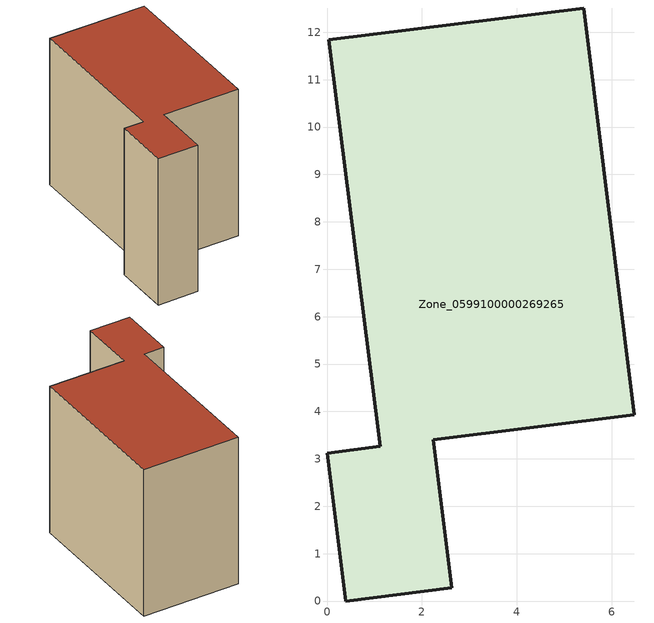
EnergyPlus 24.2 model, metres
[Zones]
Zone_0599100000269265
 floor ground (C_G): 0,3.12 1.12,3.26 0.03,11.84 5.41,12.51 6.48,3.93 2.24,3.4 2.63,0.28 0.39,0 z0
 wall outside (C_F): 1.12,3.26 0,3.12 0.39,0 2.63,0.28 2.24,3.4 6.48,3.93 5.41,12.51 0.03,11.84 1.12,3.26 z0:8.55
 roof outside (C_R): 5.41,12.51 0.03,11.84 1.12,3.26 0,3.12 0.39,0 2.63,0.28 2.24,3.4 6.48,3.93 z8.55
[BUILDING]
Pand.0599100000269265: North Axis=0; Terrain=City; Loads Convergence Tolerance Value=0.04; Temperature Convergence Tolerance Value=0.4; Solar Distribution=FullExterior; Maximum Number of Warmup Days=25; Minimum Number of Warmup Days=1
[Site:Location]
Rotterdam.The.Hague.AP_ZH_NLD Design_Conditions: Latitude=51.96; Longitude=4.45; Time Zone=1; Elevation=-4.5
[SITE:GROUNDTEMPERATURE:BUILDINGSURFACE]
18, 18, 18, 18, 18, 18, 18, 18, 18, 18, 18, 18
[MATERIAL] Thermal Absorptance=0.9; Solar Absorptance=0.7; Visible Absorptance=0.7
Name | Roughness | Thickness | Conductivity | Density | Specific Heat
G.TI.1975-1991 | MediumSmooth | 0.15 | 0.288461 | 540 | 1210
F.TI.1975-1991 | Rough | 0.3 | 0.230769 | 1920 | 840
R.TI.1975-1991 | MediumRough | 0.2 | 0.153846 | 1500 | 1000
[CONSTRUCTION]
C_G: G.TI.1975-1991
C_F: F.TI.1975-1991
C_R: R.TI.1975-1991
[ZONE]
Zone_0599100000269265: Type=1; Multiplier=1; Ceiling Height=Autocalculate; Volume=Autocalculate; Floor Area=autocalculate; Part of Total Floor Area=Yes
[ZONEINFILTRATION:DESIGNFLOWRATE]
Infil_Zone_0599100000269265: Zone or ZoneList or Space or SpaceList=Zone_0599100000269265; Schedule=AlwaysOn; Design Flow Rate Calculation Method=Flow/Area; Flow Rate per Floor Area=0.003; Constant Term Coefficient=1; Temperature Term Coefficient=0; Velocity Term Coefficient=0; Velocity Squared Term Coefficient=0
[HVACTEMPLATE:ZONE:IDEALLOADSAIRSYSTEM]
Zone_0599100000269265: Maximum Heating Supply Air Temperature=50; Minimum Cooling Supply Air Temperature=13; Maximum Heating Supply Air Humidity Ratio=0.0156; Minimum Cooling Supply Air Humidity Ratio=0.0077; Heating Limit=NoLimit; Cooling Limit=NoLimit; Dehumidification Control Type=ConstantSensibleHeatRatio; Cooling Sensible Heat Ratio=0.7; Dehumidification Setpoint=60; Humidification Control Type=None; Humidification Setpoint=30; Outdoor Air Method=None; Outdoor Air Flow Rate per Person=0.00944; Outdoor Air Flow Rate per Zone Floor Area=0; Outdoor Air Flow Rate per Zone=0; Demand Controlled Ventilation Type=None; Outdoor Air Economizer Type=NoEconomizer; Heat Recovery Type=None; Sensible Heat Recovery Effectiveness=0.7; Latent Heat Recovery Effectiveness=0.65
[ZONECONTROL:THERMOSTAT]
ThermostatControl_Zone_0599100000269265: Zone or ZoneList=Zone_0599100000269265; Control Type Schedule=DualSetpointControlType; Control 1=Thermostat_Zone_0599100000269265; Temperature Difference Between Cutout And Setpoint=0
[THERMOSTATSETPOINT:DUALSETPOINT]
Thermostat_Zone_0599100000269265: Heating Setpoint Temperature Schedule=HeatingSetpoint_Zone_0599100000269265; Cooling Setpoint Temperature Schedule=CoolingSetpoint_Zone_0599100000269265
[SCHEDULE:COMPACT]
HeatingSetpoint_Zone_0599100000269265: Through: 12/31, For: AllDays, Until: 24:00, 21
CoolingSetpoint_Zone_0599100000269265: Through: 12/31, For: AllDays, Until: 24:00, 24
DualSetpointControlType: Through: 12/31, For: AllDays, Until: 24:00, 4
AlwaysOn: Through: 12/31, For: AllDays, Until: 24:00, 1
